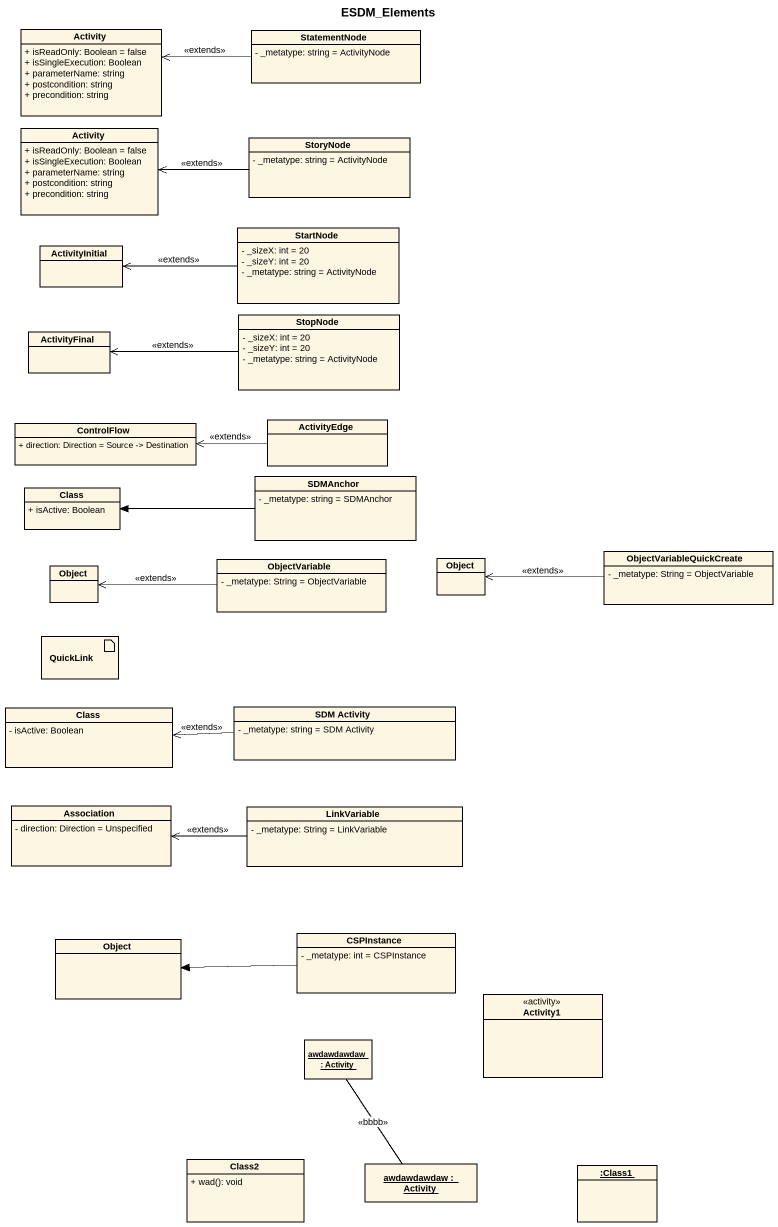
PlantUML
@startuml
title ESDM_Elements
allowmixing
hide circle
hide empty members
skinparam classAttributeIconSize 0
class Activity {
  + isReadOnly: Boolean = false
  + isSingleExecution: Boolean
  + parameterName: string
  + postcondition: string
  + precondition: string
}
class StatementNode {
  - _metatype: string = ActivityNode
}
class "Activity" as Activity_2 {
  + isReadOnly: Boolean = false
  + isSingleExecution: Boolean
  + parameterName: string
  + postcondition: string
  + precondition: string
}
class StoryNode {
  - _metatype: string = ActivityNode
}
class StartNode {
  - _sizeX: int = 20
  - _sizeY: int = 20
  - _metatype: string = ActivityNode
}
class ActivityInitial
class ActivityFinal
class StopNode {
  - _sizeX: int = 20
  - _sizeY: int = 20
  - _metatype: string = ActivityNode
}
class ControlFlow {
  + direction: Direction = Source -> Destination
}
class ActivityEdge
class "Class" as Class_ {
  + isActive: Boolean
}
class SDMAnchor {
  - _metatype: string = SDMAnchor
}
class "Object" as Object_
class ObjectVariable {
  - _metatype: String = ObjectVariable
}
class "Object" as Object__2
class ObjectVariableQuickCreate {
  - _metatype: String = ObjectVariable
}
artifact QuickLink
class "Class" as Class__2 {
  - isActive: Boolean
}
class "SDM Activity" as SDM_Activity {
  - _metatype: string = SDM Activity
}
class Association {
  - direction: Direction = Unspecified
}
class LinkVariable {
  - _metatype: String = LinkVariable
}
class "Object" as Object__3
class CSPInstance {
  - _metatype: int = CSPInstance
}
class Activity1 <<activity>>
object "awdawdawdaw : Activity" as awdawdawdaw
class Class2 {
  + wad(): void
}
object "awdawdawdaw : Activity" as awdawdawdaw_2
object ":Class1" as Class1
StatementNode -left-> Activity : <<extends>>
StoryNode -left-> Activity_2 : <<extends>>
StartNode -left-> ActivityInitial : <<extends>>
StopNode -left-> ActivityFinal : <<extends>>
ActivityEdge -left-> ControlFlow : <<extends>>
SDMAnchor -left-> Class_
ObjectVariable -left-> Object_ : <<extends>>
ObjectVariableQuickCreate -left-> Object__2 : <<extends>>
SDM_Activity -left-> Class__2 : <<extends>>
LinkVariable -left-> Association : <<extends>>
CSPInstance -left-> Object__3
awdawdawdaw_2 -up- awdawdawdaw : <<bbbb>>
@enduml
